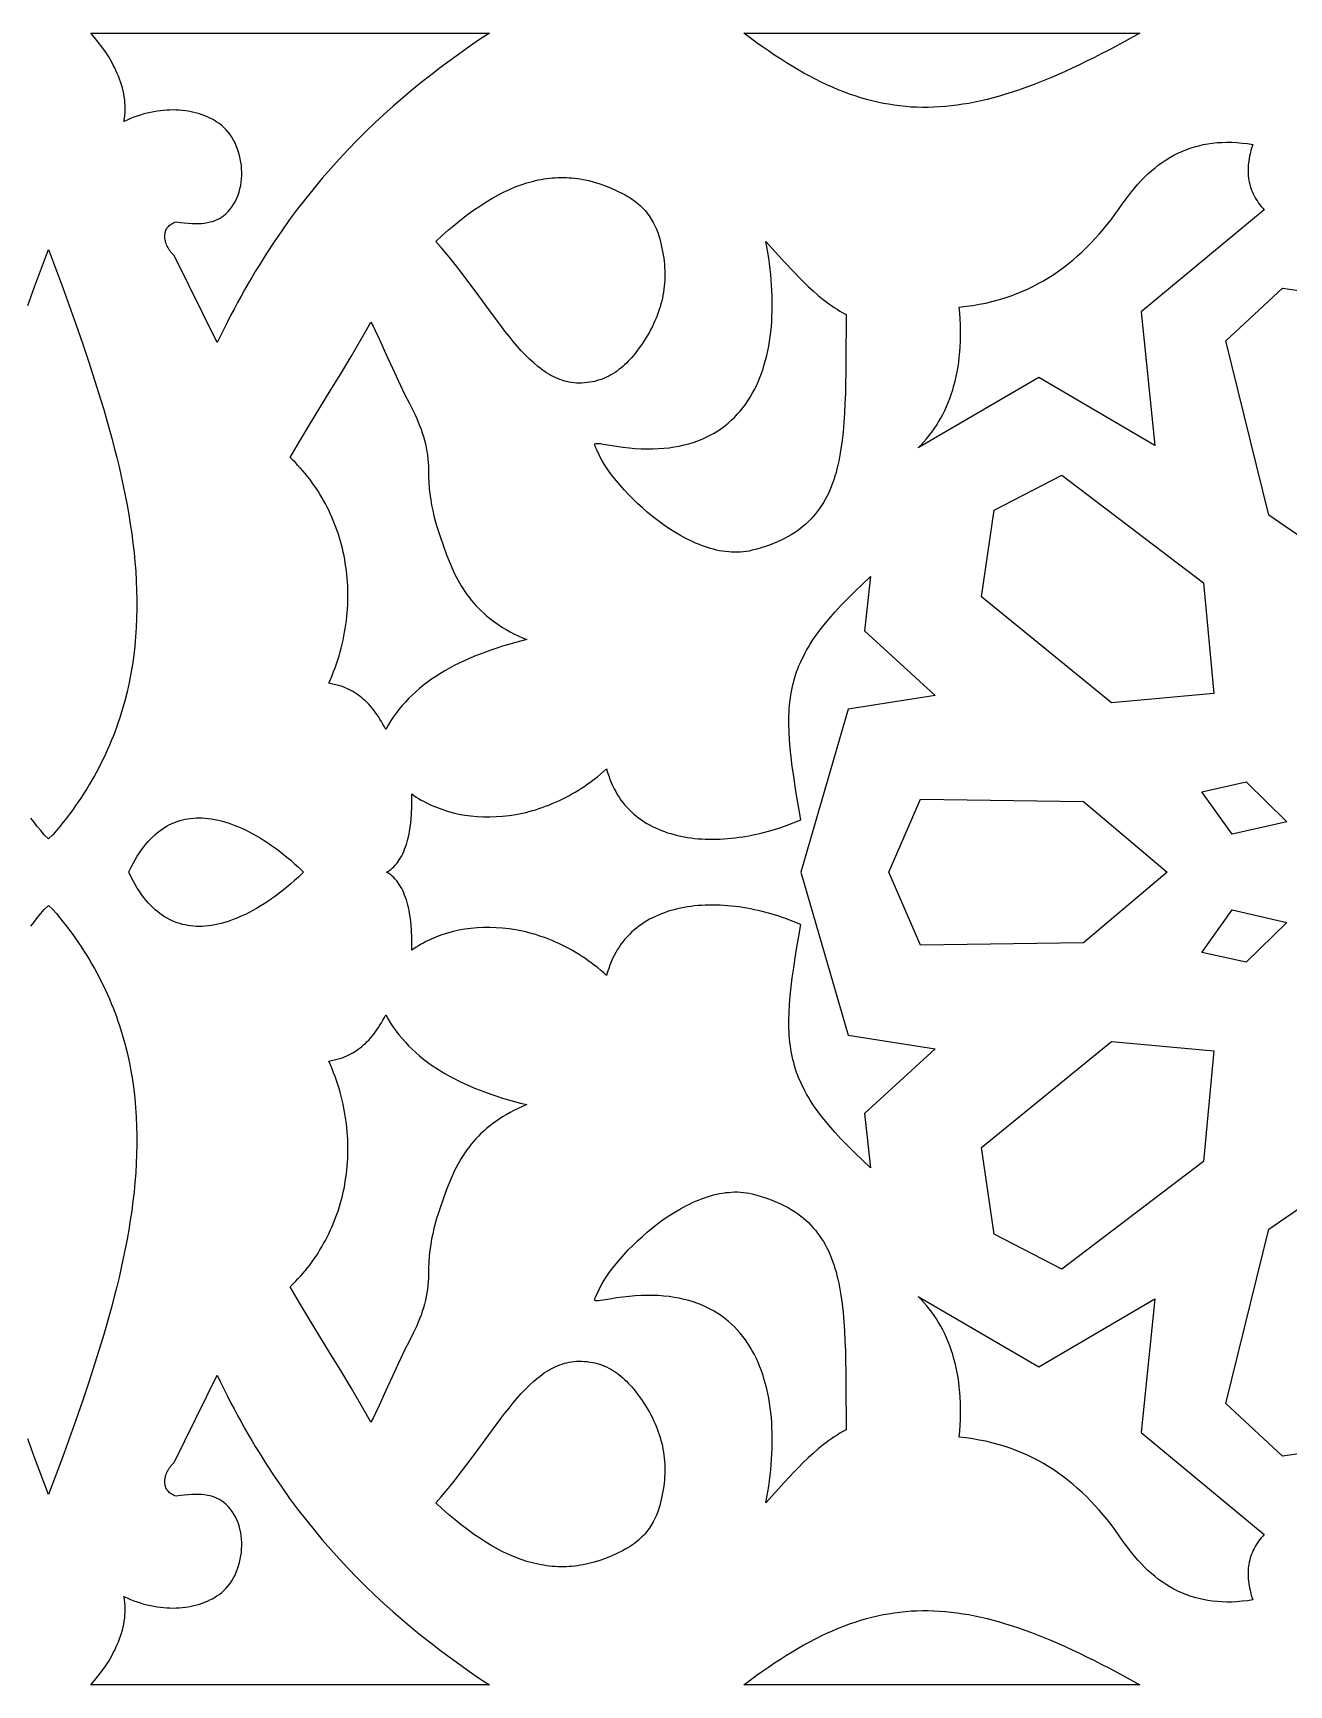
# Model space of a CAD drawing. Extents: x -575 to 575, y -425 to 425.
# Drawn here: x 116.9 to 223.4, y -70 to 70 of the extents above; entities that cross this region are included whole.
import ezdxf

# ---------------------------------------------------------------- set-up
doc = ezdxf.new("R2010")
doc.units = 0
doc.layers.add('LAYER_1', color=18, linetype='CONTINUOUS')

msp = doc.modelspace()

# ---------------------------------------------------------------- linework, layer by layer
at = {"layer": 'LAYER_1'}
for points in [[(154.8, 69.44), (153.96, 68.86), (153.13, 68.28), (152.3, 67.68), (151.48, 67.07), (150.66, 66.44), (149.85, 65.81), (149.05, 65.15), (148.26, 64.48), (147.47, 63.8), (146.69, 63.1), (145.92, 62.38), (145.16, 61.65), (144.4, 60.9), (143.66, 60.13), (142.92, 59.34), (142.19, 58.53), (141.47, 57.71), (140.77, 56.86), (140.07, 55.99), (139.38, 55.1), (138.7, 54.19), (138.04, 53.25), (137.38, 52.3), (136.74, 51.32), (136.42, 50.82), (136.11, 50.31), (135.79, 49.8), (135.49, 49.28), (135.18, 48.76), (134.88, 48.23), (134.58, 47.69), (134.28, 47.15), (133.99, 46.6), (133.7, 46.05), (133.41, 45.48), (133.13, 44.91), (132.85, 44.34), (132.57, 43.76), (128.9, 51.16), (128.81, 51.25), (128.72, 51.35), (128.64, 51.44), (128.56, 51.54), (128.49, 51.64), (128.43, 51.74), (128.37, 51.85), (128.32, 51.95), (128.27, 52.06), (128.23, 52.16), (128.19, 52.27), (128.17, 52.38), (128.14, 52.48), (128.13, 52.59), (128.12, 52.69), (128.12, 52.8), (128.12, 52.9), (128.14, 53), (128.15, 53.09), (128.18, 53.19), (128.21, 53.28), (128.26, 53.37), (128.3, 53.45), (128.36, 53.53), (128.42, 53.61), (128.5, 53.68), (128.57, 53.75), (128.66, 53.81), (128.76, 53.87), (128.86, 53.92), (128.97, 53.97), (129.09, 54.01), (129.44, 53.95), (129.77, 53.91), (130.09, 53.88), (130.4, 53.86), (130.69, 53.85), (130.97, 53.86), (131.23, 53.87), (131.49, 53.9), (131.73, 53.94), (131.95, 53.99), (132.17, 54.04), (132.38, 54.12), (132.57, 54.2), (132.75, 54.29), (132.92, 54.39), (133.09, 54.51), (133.3, 54.68), (133.49, 54.87), (133.67, 55.08), (133.83, 55.29), (133.98, 55.52), (134.11, 55.76), (134.23, 56.01), (134.33, 56.26), (134.42, 56.52), (134.49, 56.79), (134.55, 57.07), (134.59, 57.35), (134.62, 57.63), (134.64, 57.92), (134.64, 58.2), (134.63, 58.49), (134.61, 58.78), (134.57, 59.06), (134.52, 59.35), (134.45, 59.63), (134.37, 59.9), (134.28, 60.17), (134.18, 60.43), (134.07, 60.69), (133.94, 60.93), (133.8, 61.17), (133.65, 61.4), (133.49, 61.61), (133.31, 61.81), (133.13, 62), (132.93, 62.18), (132.72, 62.34), (132.54, 62.46), (132.34, 62.58), (132.15, 62.69), (131.94, 62.79), (131.73, 62.89), (131.51, 62.98), (131.29, 63.06), (131.06, 63.14), (130.83, 63.21), (130.59, 63.27), (130.35, 63.32), (130.11, 63.37), (129.86, 63.41), (129.6, 63.44), (129.34, 63.46), (129.08, 63.47), (128.82, 63.48), (128.55, 63.47), (128.28, 63.46), (128.01, 63.44), (127.74, 63.41), (127.46, 63.38), (127.18, 63.33), (126.9, 63.27), (126.62, 63.21), (126.34, 63.14), (126.06, 63.05), (125.78, 62.96), (125.5, 62.86), (125.21, 62.75), (124.93, 62.63), (124.65, 62.49), (124.7, 62.76), (124.73, 63.03), (124.75, 63.29), (124.76, 63.56), (124.75, 63.82), (124.74, 64.08), (124.72, 64.34), (124.68, 64.6), (124.64, 64.85), (124.58, 65.11), (124.52, 65.36), (124.45, 65.61), (124.37, 65.86), (124.29, 66.1), (124.19, 66.34), (124.09, 66.58), (123.98, 66.82), (123.87, 67.06), (123.75, 67.29), (123.62, 67.52), (123.36, 67.97), (123.08, 68.4), (122.78, 68.82), (122.47, 69.23), (122.16, 69.62), (121.84, 70), (155.65, 70)], [(209.45, 69.26), (208.15, 68.56), (207.51, 68.23), (206.88, 67.91), (206.26, 67.61), (205.65, 67.31), (205.05, 67.02), (204.45, 66.75), (203.87, 66.49), (203.29, 66.24), (202.71, 66), (202.15, 65.77), (201.59, 65.55), (201.03, 65.35), (200.48, 65.16), (199.94, 64.98), (199.4, 64.81), (198.87, 64.65), (198.35, 64.5), (197.83, 64.37), (197.31, 64.25), (196.8, 64.14), (196.29, 64.04), (195.78, 63.96), (195.28, 63.88), (194.79, 63.82), (194.29, 63.77), (193.8, 63.74), (193.31, 63.71), (192.83, 63.7), (192.35, 63.7), (191.86, 63.71), (191.38, 63.73), (190.91, 63.77), (190.43, 63.82), (189.95, 63.88), (189.48, 63.96), (189.01, 64.04), (188.53, 64.14), (188.06, 64.26), (187.59, 64.38), (187.11, 64.52), (186.64, 64.67), (186.16, 64.83), (185.69, 65.01), (185.21, 65.2), (184.73, 65.4), (184.25, 65.61), (183.77, 65.84), (183.28, 66.08), (182.79, 66.34), (182.3, 66.6), (181.81, 66.88), (181.31, 67.18), (180.82, 67.48), (180.31, 67.8), (179.81, 68.13), (179.29, 68.48), (178.78, 68.84), (178.26, 69.21), (177.73, 69.6), (177.2, 70), (210.78, 70)], [(218.57, 60.74), (219, 60.72), (219.44, 60.68), (219.89, 60.63), (220.35, 60.56), (220.22, 60.15), (220.12, 59.75), (220.07, 59.56), (220.04, 59.36), (220.01, 59.17), (219.98, 58.98), (219.97, 58.79), (219.95, 58.6), (219.95, 58.41), (219.95, 58.23), (219.96, 58.05), (219.97, 57.87), (219.99, 57.7), (220.02, 57.52), (220.05, 57.35), (220.09, 57.18), (220.14, 57.01), (220.19, 56.84), (220.25, 56.68), (220.32, 56.52), (220.39, 56.36), (220.47, 56.2), (220.55, 56.04), (220.64, 55.89), (220.74, 55.74), (220.84, 55.59), (220.95, 55.44), (221.06, 55.29), (221.19, 55.15), (221.31, 55.01), (210.9, 46.37), (212.05, 35.05), (202.21, 40.81), (191.99, 34.85), (192.23, 35.1), (192.47, 35.36), (192.7, 35.62), (192.92, 35.89), (193.13, 36.17), (193.33, 36.46), (193.53, 36.75), (193.72, 37.06), (193.9, 37.37), (194.07, 37.68), (194.23, 38.01), (194.39, 38.34), (194.53, 38.68), (194.67, 39.03), (194.79, 39.38), (194.91, 39.75), (195.02, 40.12), (195.12, 40.5), (195.21, 40.89), (195.29, 41.29), (195.36, 41.7), (195.42, 42.11), (195.47, 42.54), (195.51, 42.97), (195.54, 43.42), (195.56, 43.87), (195.57, 44.33), (195.57, 44.8), (195.56, 45.28), (195.54, 45.77), (195.51, 46.27), (195.46, 46.78), (196.04, 46.84), (196.61, 46.92), (197.16, 47.01), (197.71, 47.12), (198.24, 47.25), (198.77, 47.39), (199.28, 47.54), (199.79, 47.71), (200.28, 47.89), (200.76, 48.09), (201.24, 48.3), (201.7, 48.52), (202.16, 48.76), (202.61, 49.01), (203.05, 49.28), (203.47, 49.55), (203.9, 49.84), (204.31, 50.14), (204.71, 50.45), (205.11, 50.78), (205.5, 51.11), (205.88, 51.46), (206.25, 51.82), (206.61, 52.18), (206.97, 52.56), (207.32, 52.95), (207.67, 53.35), (208, 53.76), (208.33, 54.18), (208.66, 54.61), (208.97, 55.04), (209.28, 55.49), (209.54, 55.85), (209.8, 56.21), (210.07, 56.55), (210.34, 56.88), (210.61, 57.19), (210.89, 57.5), (211.17, 57.79), (211.46, 58.06), (211.76, 58.33), (212.06, 58.58), (212.36, 58.82), (212.68, 59.04), (213, 59.26), (213.32, 59.45), (213.65, 59.64), (213.99, 59.81), (214.33, 59.97), (214.68, 60.11), (215.04, 60.24), (215.4, 60.35), (215.77, 60.45), (216.15, 60.54), (216.53, 60.61), (216.92, 60.67), (217.32, 60.71), (217.73, 60.73), (218.15, 60.74)], [(161.92, 57.75), (162.16, 57.75), (162.4, 57.74), (162.63, 57.72), (162.87, 57.69), (163.11, 57.66), (163.34, 57.63), (163.58, 57.59), (164.06, 57.49), (164.53, 57.36), (165.01, 57.22), (165.49, 57.05), (165.96, 56.85), (166.44, 56.64), (166.93, 56.4), (167.15, 56.28), (167.36, 56.15), (167.56, 56.03), (167.76, 55.9), (167.94, 55.77), (168.11, 55.64), (168.27, 55.5), (168.42, 55.37), (168.57, 55.23), (168.7, 55.09), (168.83, 54.95), (168.95, 54.81), (169.06, 54.66), (169.17, 54.52), (169.36, 54.23), (169.52, 53.95), (169.67, 53.66), (169.79, 53.37), (169.9, 53.09), (169.99, 52.82), (170.07, 52.55), (170.2, 52.04), (170.26, 51.76), (170.32, 51.48), (170.37, 51.21), (170.41, 50.93), (170.45, 50.66), (170.47, 50.39), (170.49, 50.12), (170.51, 49.86), (170.51, 49.59), (170.51, 49.33), (170.5, 49.07), (170.49, 48.81), (170.46, 48.55), (170.43, 48.3), (170.4, 48.04), (170.35, 47.79), (170.3, 47.54), (170.25, 47.29), (170.18, 47.05), (170.11, 46.8), (170.04, 46.56), (169.95, 46.31), (169.86, 46.07), (169.77, 45.83), (169.67, 45.6), (169.56, 45.36), (169.45, 45.13), (169.33, 44.89), (169.2, 44.66), (169.07, 44.43), (168.79, 43.97), (168.53, 43.58), (168.26, 43.21), (167.98, 42.85), (167.7, 42.51), (167.41, 42.19), (167.26, 42.03), (167.1, 41.89), (166.95, 41.74), (166.79, 41.61), (166.62, 41.48), (166.46, 41.35), (166.29, 41.23), (166.11, 41.12), (165.94, 41.02), (165.75, 40.92), (165.57, 40.83), (165.38, 40.74), (165.19, 40.67), (164.99, 40.6), (164.78, 40.54), (164.58, 40.48), (164.37, 40.44), (164.15, 40.4), (163.93, 40.37), (163.7, 40.35), (163.47, 40.34), (163.23, 40.34), (163.02, 40.34), (162.81, 40.36), (162.6, 40.38), (162.4, 40.42), (162.2, 40.46), (162, 40.51), (161.8, 40.57), (161.61, 40.64), (161.41, 40.72), (161.22, 40.8), (161.03, 40.89), (160.84, 40.99), (160.66, 41.1), (160.47, 41.21), (160.29, 41.33), (160.11, 41.46), (159.93, 41.59), (159.75, 41.73), (159.39, 42.04), (159.04, 42.36), (158.69, 42.71), (158.34, 43.08), (157.99, 43.47), (157.65, 43.87), (157.3, 44.3), (156.95, 44.74), (156.6, 45.2), (155.89, 46.14), (154.42, 48.16), (153.65, 49.2), (153.25, 49.72), (152.84, 50.25), (152.42, 50.77), (151.99, 51.3), (151.54, 51.82), (151.09, 52.33), (151.64, 52.84), (152.18, 53.32), (152.72, 53.77), (153.25, 54.2), (153.78, 54.61), (154.3, 54.99), (154.82, 55.34), (155.33, 55.67), (155.84, 55.98), (156.34, 56.26), (156.84, 56.51), (157.34, 56.75), (157.83, 56.96), (158.32, 57.14), (158.8, 57.3), (159.29, 57.43), (159.77, 57.55), (160.01, 57.59), (160.25, 57.63), (160.49, 57.67), (160.73, 57.7), (160.97, 57.72), (161.21, 57.74), (161.45, 57.75), (161.68, 57.76)], [(179.87, 51.46), (180.66, 50.59), (181.44, 49.75), (181.84, 49.33), (182.24, 48.93), (182.65, 48.53), (183.07, 48.15), (183.5, 47.77), (183.94, 47.42), (184.39, 47.08), (184.63, 46.91), (184.86, 46.75), (185.11, 46.59), (185.35, 46.44), (185.61, 46.3), (185.87, 46.15), (185.86, 42.17), (185.85, 41.24), (185.83, 40.34), (185.81, 39.46), (185.78, 38.61), (185.74, 37.78), (185.69, 36.98), (185.62, 36.21), (185.54, 35.47), (185.44, 34.75), (185.38, 34.4), (185.32, 34.05), (185.25, 33.72), (185.18, 33.39), (185.1, 33.07), (185.02, 32.75), (184.93, 32.44), (184.83, 32.14), (184.72, 31.84), (184.61, 31.55), (184.5, 31.27), (184.37, 30.99), (184.24, 30.72), (184.1, 30.46), (183.95, 30.2), (183.8, 29.95), (183.63, 29.71), (183.46, 29.47), (183.28, 29.24), (183.09, 29.02), (182.89, 28.8), (182.69, 28.59), (182.47, 28.39), (182.24, 28.2), (182, 28.01), (181.76, 27.82), (181.5, 27.65), (181.23, 27.48), (180.95, 27.32), (180.66, 27.16), (180.36, 27.01), (180.05, 26.87), (179.72, 26.73), (179.38, 26.61), (179.04, 26.48), (178.67, 26.37), (178.3, 26.26), (177.91, 26.16), (177.67, 26.1), (177.42, 26.06), (177.18, 26.03), (176.93, 26.01), (176.68, 25.99), (176.42, 25.99), (176.17, 26), (175.92, 26.02), (175.66, 26.05), (175.4, 26.08), (175.15, 26.13), (174.89, 26.18), (174.63, 26.25), (174.38, 26.32), (174.12, 26.39), (173.86, 26.48), (173.61, 26.57), (173.35, 26.67), (173.1, 26.78), (172.84, 26.9), (172.59, 27.02), (172.34, 27.14), (171.84, 27.41), (171.35, 27.7), (170.86, 28.01), (170.38, 28.34), (169.92, 28.68), (169.46, 29.03), (169.02, 29.39), (168.6, 29.76), (168.18, 30.14), (167.79, 30.52), (167.41, 30.91), (167.05, 31.29), (166.71, 31.67), (166.4, 32.05), (166.1, 32.42), (165.83, 32.78), (165.59, 33.13), (165.37, 33.47), (165.18, 33.79), (165.01, 34.1), (164.88, 34.39), (164.81, 34.54), (164.75, 34.67), (164.63, 34.89), (164.59, 34.98), (164.56, 35.05), (164.55, 35.11), (164.55, 35.14), (164.56, 35.16), (164.57, 35.18), (164.59, 35.19), (164.66, 35.21), (164.75, 35.22), (164.88, 35.22), (165.05, 35.2), (165.27, 35.17), (165.84, 35.07), (166.4, 34.98), (166.95, 34.9), (167.48, 34.84), (168, 34.8), (168.51, 34.77), (169.01, 34.75), (169.5, 34.76), (169.97, 34.78), (170.43, 34.81), (170.87, 34.86), (171.31, 34.92), (171.73, 35), (172.14, 35.09), (172.54, 35.19), (172.92, 35.31), (173.3, 35.44), (173.66, 35.59), (174.01, 35.74), (174.35, 35.91), (174.68, 36.09), (174.99, 36.29), (175.3, 36.49), (175.59, 36.71), (175.87, 36.94), (176.14, 37.18), (176.4, 37.43), (176.65, 37.69), (176.89, 37.96), (177.12, 38.24), (177.34, 38.53), (177.54, 38.83), (177.74, 39.13), (177.92, 39.45), (178.1, 39.78), (178.27, 40.11), (178.42, 40.45), (178.57, 40.8), (178.7, 41.16), (178.83, 41.53), (178.94, 41.9), (179.05, 42.28), (179.15, 42.67), (179.24, 43.06), (179.31, 43.46), (179.38, 43.86), (179.44, 44.27), (179.49, 44.69), (179.54, 45.11), (179.57, 45.54), (179.59, 45.97), (179.61, 46.4), (179.62, 46.84), (179.61, 47.28), (179.6, 47.73), (179.59, 48.18), (179.56, 48.63), (179.53, 49.09), (179.48, 49.54), (179.43, 50), (179.37, 50.47), (179.31, 50.93), (179.23, 51.4), (179.15, 51.87), (179.06, 52.33)], [(229.33, 47.45), (232.92, 32.74), (228.74, 24.3), (221.71, 29.14), (218.07, 43.92), (222.86, 48.39)], [(145.77, 45.15), (145.95, 44.79), (146.3, 44.08), (146.64, 43.33), (147, 42.51), (147.42, 41.6), (147.9, 40.55), (148.48, 39.33), (148.82, 38.65), (149.19, 37.92), (149.34, 37.63), (149.47, 37.33), (149.6, 37.03), (149.72, 36.73), (149.84, 36.42), (149.94, 36.11), (150.04, 35.8), (150.13, 35.49), (150.21, 35.18), (150.28, 34.86), (150.34, 34.55), (150.39, 34.23), (150.42, 33.92), (150.45, 33.61), (150.47, 33.3), (150.47, 33), (150.48, 32.44), (150.5, 31.91), (150.54, 31.4), (150.59, 30.91), (150.66, 30.44), (150.74, 29.98), (150.83, 29.53), (150.93, 29.09), (151.04, 28.67), (151.16, 28.25), (151.29, 27.83), (151.42, 27.42), (151.71, 26.61), (152.01, 25.79), (152.22, 25.24), (152.45, 24.7), (152.69, 24.17), (152.82, 23.91), (152.96, 23.66), (153.1, 23.4), (153.25, 23.15), (153.4, 22.9), (153.56, 22.66), (153.73, 22.42), (153.91, 22.18), (154.09, 21.95), (154.28, 21.72), (154.49, 21.49), (154.7, 21.27), (154.92, 21.05), (155.15, 20.83), (155.39, 20.62), (155.64, 20.41), (155.9, 20.21), (156.17, 20.01), (156.46, 19.82), (156.76, 19.63), (157.06, 19.44), (157.39, 19.26), (157.72, 19.09), (158.07, 18.92), (158.43, 18.75), (158.81, 18.59), (158.28, 18.46), (157.76, 18.32), (157.25, 18.18), (156.75, 18.03), (156.26, 17.87), (155.77, 17.71), (155.3, 17.54), (154.84, 17.37), (154.38, 17.18), (153.94, 16.99), (153.5, 16.8), (153.08, 16.6), (152.66, 16.39), (152.26, 16.17), (151.86, 15.95), (151.48, 15.72), (151.1, 15.48), (150.74, 15.23), (150.39, 14.98), (150.05, 14.72), (149.72, 14.45), (149.4, 14.18), (149.09, 13.89), (148.79, 13.6), (148.51, 13.3), (148.23, 13), (147.97, 12.68), (147.72, 12.36), (147.48, 12.03), (147.26, 11.69), (147.05, 11.34), (146.85, 10.98), (146.73, 11.21), (146.6, 11.44), (146.48, 11.66), (146.35, 11.86), (146.23, 12.07), (146.09, 12.26), (145.96, 12.44), (145.83, 12.62), (145.69, 12.79), (145.55, 12.95), (145.41, 13.11), (145.27, 13.26), (145.12, 13.4), (144.97, 13.53), (144.82, 13.66), (144.67, 13.78), (144.52, 13.89), (144.36, 14), (144.21, 14.1), (144.05, 14.2), (143.89, 14.29), (143.73, 14.37), (143.56, 14.45), (143.4, 14.52), (143.23, 14.58), (143.06, 14.64), (142.72, 14.74), (142.37, 14.83), (142.02, 14.89), (142.17, 15.22), (142.3, 15.55), (142.43, 15.88), (142.56, 16.21), (142.67, 16.55), (142.78, 16.88), (142.89, 17.21), (142.98, 17.55), (143.07, 17.88), (143.15, 18.21), (143.23, 18.55), (143.3, 18.88), (143.36, 19.21), (143.42, 19.54), (143.47, 19.88), (143.51, 20.21), (143.55, 20.54), (143.58, 20.87), (143.61, 21.2), (143.63, 21.53), (143.64, 21.86), (143.64, 22.18), (143.64, 22.51), (143.64, 22.84), (143.63, 23.16), (143.61, 23.48), (143.58, 23.8), (143.55, 24.12), (143.52, 24.44), (143.47, 24.76), (143.42, 25.07), (143.37, 25.39), (143.31, 25.7), (143.24, 26.01), (143.17, 26.32), (143.1, 26.62), (143.01, 26.93), (142.92, 27.23), (142.83, 27.53), (142.73, 27.82), (142.62, 28.12), (142.51, 28.41), (142.4, 28.7), (142.27, 28.98), (142.15, 29.27), (142.01, 29.55), (141.88, 29.83), (141.73, 30.1), (141.58, 30.37), (141.43, 30.64), (141.27, 30.91), (141.11, 31.17), (140.94, 31.43), (140.76, 31.68), (140.58, 31.93), (140.4, 32.18), (140.21, 32.42), (140.01, 32.67), (139.81, 32.9), (139.61, 33.13), (139.4, 33.36), (139.19, 33.59), (138.97, 33.81), (138.74, 34.02), (139.13, 34.7), (139.54, 35.39), (140.38, 36.8), (142.14, 39.67), (143.04, 41.13), (143.92, 42.59), (144.35, 43.32), (144.77, 44.05), (145.18, 44.78), (145.58, 45.51)], [(216.16, 23.4), (217.06, 14.03), (208.36, 13.23), (197.36, 22.22), (198.43, 29.57), (204.16, 32.54)], [(187.44, 19.35), (193.42, 13.86), (186.04, 12.7), (182.03, -1.11), (186.04, -14.93), (193.42, -16.09), (187.44, -21.58), (187.94, -26.17), (187.25, -25.52), (186.61, -24.9), (186.01, -24.3), (185.44, -23.71), (184.92, -23.14), (184.43, -22.59), (183.98, -22.04), (183.77, -21.77), (183.56, -21.5), (183.37, -21.24), (183.18, -20.97), (183.01, -20.71), (182.84, -20.45), (182.68, -20.19), (182.53, -19.92), (182.38, -19.66), (182.25, -19.4), (182.12, -19.14), (182, -18.87), (181.88, -18.61), (181.78, -18.34), (181.68, -18.08), (181.59, -17.81), (181.51, -17.54), (181.43, -17.26), (181.36, -16.98), (181.3, -16.71), (181.24, -16.42), (181.19, -16.14), (181.15, -15.84), (181.11, -15.55), (181.08, -15.25), (181.06, -14.95), (181.04, -14.64), (181.03, -14.33), (181.02, -14.01), (181.02, -13.68), (181.04, -13.01), (181.08, -12.32), (181.14, -11.6), (181.21, -10.84), (181.31, -10.06), (181.43, -9.23), (181.56, -8.38), (181.71, -7.48), (181.87, -6.54), (182.05, -5.55), (181.4, -5.29), (180.74, -5.04), (180.08, -4.82), (179.42, -4.62), (178.76, -4.45), (178.43, -4.37), (178.11, -4.3), (177.78, -4.23), (177.45, -4.17), (177.12, -4.11), (176.8, -4.06), (176.47, -4.02), (176.15, -3.99), (175.83, -3.96), (175.51, -3.93), (175.19, -3.92), (174.87, -3.91), (174.56, -3.9), (174.24, -3.9), (173.94, -3.91), (173.63, -3.93), (173.32, -3.95), (173.02, -3.98), (172.73, -4.02), (172.43, -4.06), (172.14, -4.11), (171.85, -4.16), (171.57, -4.23), (171.29, -4.3), (171.02, -4.37), (170.74, -4.46), (170.48, -4.55), (170.22, -4.65), (169.96, -4.75), (169.71, -4.87), (169.46, -4.99), (169.22, -5.11), (168.98, -5.25), (168.75, -5.39), (168.53, -5.54), (168.31, -5.7), (168.1, -5.86), (167.89, -6.03), (167.69, -6.21), (167.5, -6.4), (167.31, -6.6), (167.13, -6.8), (166.96, -7.01), (166.79, -7.23), (166.63, -7.46), (166.48, -7.69), (166.34, -7.93), (166.21, -8.19), (166.08, -8.44), (165.96, -8.71), (165.85, -8.99), (165.75, -9.27), (165.66, -9.56), (165.57, -9.86), (165.31, -9.63), (165.05, -9.41), (164.79, -9.2), (164.53, -8.99), (164.26, -8.79), (163.99, -8.6), (163.72, -8.41), (163.45, -8.23), (163.18, -8.06), (162.91, -7.89), (162.63, -7.73), (162.36, -7.58), (162.08, -7.43), (161.8, -7.29), (161.52, -7.16), (161.24, -7.04), (160.96, -6.91), (160.68, -6.8), (160.4, -6.69), (160.12, -6.59), (159.84, -6.5), (159.56, -6.41), (159.28, -6.33), (158.99, -6.25), (158.71, -6.18), (158.43, -6.12), (158.15, -6.06), (157.87, -6.01), (157.32, -5.92), (156.76, -5.86), (156.21, -5.82), (155.67, -5.8), (155.13, -5.8), (154.6, -5.83), (154.07, -5.88), (153.56, -5.95), (153.05, -6.04), (152.56, -6.15), (152.07, -6.28), (151.6, -6.43), (151.14, -6.6), (150.91, -6.7), (150.69, -6.79), (150.47, -6.9), (150.26, -7), (150.04, -7.12), (149.84, -7.23), (149.63, -7.35), (149.44, -7.48), (149.24, -7.61), (149.05, -7.74), (149.06, -7.18), (149.06, -6.63), (149.04, -6.09), (149, -5.57), (148.94, -5.07), (148.87, -4.58), (148.82, -4.35), (148.77, -4.12), (148.72, -3.9), (148.66, -3.68), (148.6, -3.47), (148.53, -3.26), (148.45, -3.06), (148.37, -2.87), (148.29, -2.68), (148.2, -2.5), (148.1, -2.33), (148, -2.16), (147.89, -2.01), (147.78, -1.86), (147.66, -1.71), (147.53, -1.58), (147.4, -1.45), (147.27, -1.34), (147.12, -1.23), (146.97, -1.13), (146.93, -1.13), (146.95, -1.11), (146.93, -1.1), (146.97, -1.1), (147.12, -1), (147.27, -0.89), (147.4, -0.77), (147.53, -0.65), (147.66, -0.51), (147.78, -0.37), (147.89, -0.22), (148, -0.06), (148.1, 0.1), (148.2, 0.27), (148.29, 0.45), (148.37, 0.64), (148.45, 0.83), (148.53, 1.03), (148.6, 1.24), (148.66, 1.45), (148.72, 1.67), (148.77, 1.89), (148.82, 2.12), (148.87, 2.36), (148.94, 2.84), (149, 3.34), (149.04, 3.86), (149.06, 4.4), (149.06, 4.95), (149.05, 5.51), (149.24, 5.38), (149.44, 5.25), (149.63, 5.12), (149.84, 5), (150.04, 4.89), (150.26, 4.78), (150.47, 4.67), (150.69, 4.57), (150.91, 4.47), (151.14, 4.38), (151.6, 4.21), (152.07, 4.06), (152.56, 3.92), (153.05, 3.81), (153.56, 3.72), (154.07, 3.65), (154.6, 3.6), (155.13, 3.58), (155.67, 3.57), (156.21, 3.59), (156.76, 3.63), (157.32, 3.69), (157.87, 3.78), (158.15, 3.83), (158.43, 3.89), (158.71, 3.95), (158.99, 4.02), (159.28, 4.1), (159.56, 4.18), (159.84, 4.27), (160.12, 4.37), (160.4, 4.47), (160.68, 4.57), (160.96, 4.69), (161.24, 4.81), (161.52, 4.93), (161.8, 5.07), (162.08, 5.21), (162.36, 5.35), (162.63, 5.51), (162.91, 5.66), (163.18, 5.83), (163.45, 6), (163.72, 6.18), (163.99, 6.37), (164.26, 6.56), (164.53, 6.76), (164.79, 6.97), (165.05, 7.18), (165.31, 7.41), (165.57, 7.63), (165.66, 7.33), (165.75, 7.04), (165.85, 6.76), (165.96, 6.48), (166.08, 6.22), (166.21, 5.96), (166.34, 5.71), (166.48, 5.46), (166.63, 5.23), (166.79, 5), (166.96, 4.78), (167.13, 4.57), (167.31, 4.37), (167.5, 4.17), (167.69, 3.99), (167.89, 3.81), (168.1, 3.64), (168.31, 3.47), (168.53, 3.31), (168.75, 3.16), (168.98, 3.02), (169.22, 2.89), (169.46, 2.76), (169.71, 2.64), (169.96, 2.53), (170.22, 2.42), (170.48, 2.32), (170.74, 2.23), (171.02, 2.15), (171.29, 2.07), (171.57, 2), (171.85, 1.94), (172.14, 1.88), (172.43, 1.83), (172.73, 1.79), (173.02, 1.75), (173.32, 1.72), (173.63, 1.7), (173.94, 1.69), (174.24, 1.68), (174.56, 1.67), (174.87, 1.68), (175.19, 1.69), (175.51, 1.71), (175.83, 1.73), (176.15, 1.76), (176.47, 1.79), (176.8, 1.84), (177.12, 1.89), (177.45, 1.94), (177.78, 2), (178.11, 2.07), (178.43, 2.14), (178.76, 2.22), (179.42, 2.39), (180.08, 2.59), (180.74, 2.82), (181.4, 3.06), (182.05, 3.33), (181.87, 4.31), (181.71, 5.25), (181.56, 6.15), (181.43, 7.01), (181.31, 7.83), (181.21, 8.62), (181.14, 9.37), (181.08, 10.09), (181.04, 10.79), (181.02, 11.45), (181.02, 11.78), (181.03, 12.1), (181.04, 12.41), (181.06, 12.72), (181.08, 13.02), (181.11, 13.32), (181.15, 13.62), (181.19, 13.91), (181.24, 14.19), (181.3, 14.48), (181.36, 14.76), (181.43, 15.03), (181.51, 15.31), (181.59, 15.58), (181.68, 15.85), (181.78, 16.12), (181.88, 16.38), (182, 16.65), (182.12, 16.91), (182.25, 17.17), (182.38, 17.43), (182.53, 17.7), (182.68, 17.96), (182.84, 18.22), (183.01, 18.48), (183.18, 18.75), (183.37, 19.01), (183.56, 19.28), (183.77, 19.54), (183.98, 19.81), (184.43, 20.36), (184.92, 20.92), (185.44, 21.49), (186.01, 22.07), (186.61, 22.67), (187.25, 23.3), (187.94, 23.94)], [(223.24, 3.16), (218.59, 2.1), (216.04, 5.69), (219.8, 6.53)], [(206, 4.88), (213.1, -1.11), (206, -7.11), (192.18, -7.29), (189.5, -1.11), (192.18, 5.07)], [(131.29, 3.48), (131.55, 3.46), (131.81, 3.44), (132.08, 3.4), (132.35, 3.35), (132.63, 3.3), (132.91, 3.23), (133.19, 3.15), (133.48, 3.06), (133.77, 2.96), (134.06, 2.85), (134.36, 2.73), (134.66, 2.6), (134.97, 2.46), (135.28, 2.3), (135.59, 2.14), (135.9, 1.96), (136.21, 1.78), (136.53, 1.58), (136.85, 1.37), (137.17, 1.15), (137.49, 0.92), (137.81, 0.68), (138.14, 0.42), (138.46, 0.16), (138.79, -0.11), (139.11, -0.4), (139.44, -0.69), (139.76, -1), (139.89, -1.11), (139.76, -1.23), (139.44, -1.53), (139.11, -1.83), (138.79, -2.11), (138.46, -2.39), (138.14, -2.65), (137.81, -2.9), (137.49, -3.14), (137.17, -3.38), (136.85, -3.6), (136.53, -3.8), (136.21, -4), (135.9, -4.19), (135.59, -4.37), (135.28, -4.53), (134.97, -4.69), (134.66, -4.83), (134.36, -4.96), (134.06, -5.08), (133.77, -5.19), (133.48, -5.29), (133.19, -5.38), (132.91, -5.46), (132.63, -5.53), (132.35, -5.58), (132.08, -5.63), (131.81, -5.66), (131.55, -5.69), (131.29, -5.71), (131.04, -5.71), (130.79, -5.71), (130.55, -5.69), (130.31, -5.67), (130.07, -5.64), (129.84, -5.59), (129.61, -5.54), (129.39, -5.48), (129.17, -5.41), (128.95, -5.33), (128.73, -5.24), (128.52, -5.13), (128.31, -5.02), (128.1, -4.9), (127.9, -4.77), (127.69, -4.62), (127.49, -4.46), (127.29, -4.3), (127.1, -4.11), (126.9, -3.92), (126.71, -3.71), (126.51, -3.49), (126.33, -3.25), (126.14, -3), (125.96, -2.74), (125.78, -2.46), (125.6, -2.16), (125.43, -1.85), (125.26, -1.53), (125.09, -1.18), (125.06, -1.11), (125.09, -1.04), (125.26, -0.7), (125.43, -0.38), (125.6, -0.06), (125.78, 0.23), (125.96, 0.51), (126.14, 0.77), (126.33, 1.03), (126.51, 1.26), (126.71, 1.48), (126.9, 1.69), (127.1, 1.89), (127.29, 2.07), (127.49, 2.24), (127.69, 2.39), (127.9, 2.54), (128.1, 2.67), (128.31, 2.8), (128.52, 2.91), (128.73, 3.01), (128.95, 3.1), (129.17, 3.18), (129.39, 3.25), (129.61, 3.31), (129.84, 3.37), (130.07, 3.41), (130.31, 3.44), (130.55, 3.47), (130.79, 3.48), (131.04, 3.48)], [(223.24, -5.39), (219.8, -8.75), (216.04, -7.92), (218.59, -4.32)], [(147.05, -13.56), (147.26, -13.91), (147.48, -14.25), (147.72, -14.58), (147.97, -14.91), (148.23, -15.22), (148.51, -15.53), (148.79, -15.83), (149.09, -16.12), (149.4, -16.4), (149.72, -16.68), (150.05, -16.95), (150.39, -17.21), (150.74, -17.46), (151.1, -17.71), (151.48, -17.94), (151.86, -18.17), (152.26, -18.4), (152.66, -18.61), (153.08, -18.82), (153.5, -19.03), (153.94, -19.22), (154.38, -19.41), (154.84, -19.59), (155.3, -19.77), (155.77, -19.94), (156.26, -20.1), (156.75, -20.26), (157.25, -20.41), (157.76, -20.55), (158.28, -20.69), (158.81, -20.82), (158.43, -20.98), (158.07, -21.14), (157.72, -21.32), (157.39, -21.49), (157.06, -21.67), (156.76, -21.86), (156.46, -22.05), (156.17, -22.24), (155.9, -22.44), (155.64, -22.64), (155.39, -22.85), (155.15, -23.06), (154.92, -23.27), (154.7, -23.49), (154.49, -23.72), (154.28, -23.94), (154.09, -24.17), (153.91, -24.41), (153.73, -24.65), (153.56, -24.89), (153.4, -25.13), (153.25, -25.38), (153.1, -25.63), (152.96, -25.88), (152.82, -26.14), (152.69, -26.4), (152.45, -26.93), (152.22, -27.47), (152.01, -28.02), (151.71, -28.84), (151.42, -29.65), (151.29, -30.06), (151.16, -30.48), (151.04, -30.89), (150.93, -31.32), (150.83, -31.76), (150.74, -32.2), (150.66, -32.66), (150.59, -33.14), (150.54, -33.63), (150.5, -34.14), (150.48, -34.67), (150.47, -35.22), (150.47, -35.53), (150.45, -35.84), (150.42, -36.15), (150.39, -36.46), (150.34, -36.77), (150.28, -37.09), (150.21, -37.4), (150.13, -37.72), (150.04, -38.03), (149.94, -38.34), (149.84, -38.65), (149.72, -38.96), (149.6, -39.26), (149.47, -39.56), (149.34, -39.85), (149.19, -40.14), (148.82, -40.88), (148.48, -41.56), (147.9, -42.78), (147.42, -43.82), (147, -44.74), (146.64, -45.56), (146.3, -46.31), (145.95, -47.02), (145.77, -47.38), (145.58, -47.74), (145.18, -47.01), (144.77, -46.28), (144.35, -45.55), (143.92, -44.82), (143.04, -43.36), (142.14, -41.9), (140.38, -39.02), (139.54, -37.62), (139.13, -36.93), (138.74, -36.25), (138.97, -36.03), (139.19, -35.81), (139.4, -35.59), (139.61, -35.36), (139.81, -35.13), (140.01, -34.89), (140.21, -34.65), (140.4, -34.41), (140.58, -34.16), (140.76, -33.91), (140.94, -33.65), (141.11, -33.4), (141.27, -33.13), (141.43, -32.87), (141.58, -32.6), (141.73, -32.33), (141.88, -32.05), (142.01, -31.78), (142.15, -31.49), (142.27, -31.21), (142.4, -30.92), (142.51, -30.64), (142.62, -30.34), (142.73, -30.05), (142.83, -29.75), (142.92, -29.45), (143.01, -29.15), (143.1, -28.85), (143.17, -28.54), (143.24, -28.24), (143.31, -27.93), (143.37, -27.61), (143.42, -27.3), (143.47, -26.99), (143.52, -26.67), (143.55, -26.35), (143.58, -26.03), (143.61, -25.71), (143.63, -25.39), (143.64, -25.06), (143.64, -24.74), (143.64, -24.41), (143.64, -24.08), (143.63, -23.76), (143.61, -23.43), (143.58, -23.1), (143.55, -22.77), (143.51, -22.44), (143.47, -22.1), (143.42, -21.77), (143.36, -21.44), (143.3, -21.11), (143.23, -20.77), (143.15, -20.44), (143.07, -20.11), (142.98, -19.77), (142.89, -19.44), (142.78, -19.11), (142.67, -18.77), (142.56, -18.44), (142.43, -18.11), (142.3, -17.78), (142.17, -17.45), (142.02, -17.12), (142.37, -17.05), (142.72, -16.97), (143.06, -16.87), (143.23, -16.81), (143.4, -16.74), (143.56, -16.67), (143.73, -16.6), (143.89, -16.51), (144.05, -16.42), (144.21, -16.33), (144.36, -16.23), (144.52, -16.12), (144.67, -16.01), (144.82, -15.89), (144.97, -15.76), (145.12, -15.63), (145.27, -15.48), (145.41, -15.34), (145.55, -15.18), (145.69, -15.02), (145.83, -14.85), (145.96, -14.67), (146.09, -14.49), (146.23, -14.29), (146.35, -14.09), (146.48, -13.88), (146.6, -13.67), (146.73, -13.44), (146.85, -13.21)], [(217.06, -16.26), (216.16, -25.63), (204.16, -34.77), (198.43, -31.79), (197.36, -24.45), (208.36, -15.46)], [(232.92, -34.97), (229.33, -49.68), (222.86, -50.62), (218.07, -46.15), (221.71, -31.37), (228.74, -26.53)], [(176.68, -28.22), (176.93, -28.23), (177.18, -28.25), (177.42, -28.29), (177.67, -28.33), (177.91, -28.39), (178.3, -28.49), (178.67, -28.6), (179.04, -28.71), (179.38, -28.83), (179.72, -28.96), (180.05, -29.1), (180.36, -29.24), (180.66, -29.39), (180.95, -29.54), (181.23, -29.71), (181.5, -29.87), (181.76, -30.05), (182, -30.23), (182.24, -30.42), (182.47, -30.62), (182.69, -30.82), (182.89, -31.03), (183.09, -31.25), (183.28, -31.47), (183.46, -31.7), (183.63, -31.94), (183.8, -32.18), (183.95, -32.43), (184.1, -32.68), (184.24, -32.95), (184.37, -33.22), (184.5, -33.49), (184.61, -33.78), (184.72, -34.07), (184.83, -34.36), (184.93, -34.67), (185.02, -34.98), (185.1, -35.29), (185.18, -35.62), (185.25, -35.95), (185.32, -36.28), (185.38, -36.62), (185.44, -36.97), (185.54, -37.69), (185.62, -38.44), (185.69, -39.21), (185.74, -40.01), (185.78, -40.83), (185.81, -41.69), (185.83, -42.56), (185.85, -43.47), (185.86, -44.4), (185.87, -48.38), (185.61, -48.52), (185.35, -48.67), (185.11, -48.82), (184.86, -48.98), (184.63, -49.14), (184.39, -49.3), (183.94, -49.64), (183.5, -50), (183.07, -50.37), (182.65, -50.76), (182.24, -51.15), (181.84, -51.56), (181.44, -51.97), (180.66, -52.82), (179.87, -53.69), (179.06, -54.56), (179.15, -54.09), (179.23, -53.63), (179.31, -53.16), (179.37, -52.7), (179.43, -52.23), (179.48, -51.77), (179.53, -51.31), (179.56, -50.86), (179.59, -50.41), (179.6, -49.96), (179.61, -49.51), (179.62, -49.07), (179.61, -48.63), (179.59, -48.19), (179.57, -47.76), (179.54, -47.34), (179.49, -46.92), (179.44, -46.5), (179.38, -46.09), (179.31, -45.69), (179.24, -45.29), (179.15, -44.89), (179.05, -44.51), (178.94, -44.13), (178.83, -43.76), (178.7, -43.39), (178.57, -43.03), (178.42, -42.68), (178.27, -42.34), (178.1, -42), (177.92, -41.68), (177.74, -41.36), (177.54, -41.05), (177.34, -40.75), (177.12, -40.46), (176.89, -40.18), (176.65, -39.91), (176.4, -39.65), (176.14, -39.4), (175.87, -39.17), (175.59, -38.94), (175.3, -38.72), (174.99, -38.52), (174.68, -38.32), (174.35, -38.14), (174.01, -37.97), (173.66, -37.81), (173.3, -37.67), (172.92, -37.54), (172.54, -37.42), (172.14, -37.32), (171.73, -37.22), (171.31, -37.15), (170.87, -37.09), (170.43, -37.04), (169.97, -37), (169.5, -36.99), (169.01, -36.98), (168.51, -36.99), (168, -37.02), (167.48, -37.07), (166.95, -37.13), (166.4, -37.2), (165.84, -37.3), (165.27, -37.39), (165.05, -37.42), (164.88, -37.44), (164.75, -37.45), (164.66, -37.44), (164.59, -37.42), (164.57, -37.41), (164.56, -37.39), (164.55, -37.37), (164.55, -37.34), (164.56, -37.28), (164.59, -37.21), (164.63, -37.12), (164.75, -36.9), (164.81, -36.76), (164.88, -36.62), (165.01, -36.33), (165.18, -36.02), (165.37, -35.7), (165.59, -35.36), (165.83, -35.01), (166.1, -34.64), (166.4, -34.27), (166.71, -33.9), (167.05, -33.52), (167.41, -33.13), (167.79, -32.75), (168.18, -32.37), (168.6, -31.99), (169.02, -31.62), (169.46, -31.26), (169.92, -30.9), (170.38, -30.56), (170.86, -30.24), (171.35, -29.93), (171.84, -29.64), (172.34, -29.37), (172.59, -29.24), (172.84, -29.12), (173.1, -29.01), (173.35, -28.9), (173.61, -28.8), (173.86, -28.71), (174.12, -28.62), (174.38, -28.54), (174.63, -28.47), (174.89, -28.41), (175.15, -28.36), (175.4, -28.31), (175.66, -28.27), (175.92, -28.25), (176.17, -28.23), (176.42, -28.22)], [(202.21, -43.04), (212.05, -37.28), (210.9, -48.59), (221.31, -57.24), (221.19, -57.38), (221.06, -57.52), (220.95, -57.67), (220.84, -57.81), (220.74, -57.96), (220.64, -58.12), (220.55, -58.27), (220.47, -58.43), (220.39, -58.58), (220.32, -58.74), (220.25, -58.91), (220.19, -59.07), (220.14, -59.24), (220.09, -59.4), (220.05, -59.58), (220.02, -59.75), (219.99, -59.92), (219.97, -60.1), (219.96, -60.28), (219.95, -60.46), (219.95, -60.64), (219.95, -60.83), (219.97, -61.01), (219.98, -61.2), (220.01, -61.39), (220.04, -61.59), (220.07, -61.78), (220.12, -61.98), (220.22, -62.38), (220.35, -62.79), (219.89, -62.86), (219.44, -62.91), (219, -62.95), (218.57, -62.97), (218.15, -62.97), (217.73, -62.96), (217.32, -62.93), (216.92, -62.89), (216.53, -62.84), (216.15, -62.77), (215.77, -62.68), (215.4, -62.58), (215.04, -62.47), (214.68, -62.34), (214.33, -62.19), (213.99, -62.04), (213.65, -61.87), (213.32, -61.68), (213, -61.48), (212.68, -61.27), (212.36, -61.05), (212.06, -60.81), (211.76, -60.56), (211.46, -60.29), (211.17, -60.01), (210.89, -59.72), (210.61, -59.42), (210.34, -59.1), (210.07, -58.78), (209.8, -58.43), (209.54, -58.08), (209.28, -57.72), (208.97, -57.27), (208.66, -56.83), (208.33, -56.41), (208, -55.99), (207.67, -55.58), (207.32, -55.18), (206.97, -54.79), (206.61, -54.41), (206.25, -54.04), (205.88, -53.69), (205.5, -53.34), (205.11, -53), (204.71, -52.68), (204.31, -52.37), (203.9, -52.07), (203.47, -51.78), (203.05, -51.5), (202.61, -51.24), (202.16, -50.99), (201.7, -50.75), (201.24, -50.53), (200.76, -50.32), (200.28, -50.12), (199.79, -49.94), (199.28, -49.77), (198.77, -49.61), (198.24, -49.47), (197.71, -49.35), (197.16, -49.24), (196.61, -49.15), (196.04, -49.07), (195.46, -49.01), (195.51, -48.5), (195.54, -48), (195.56, -47.51), (195.57, -47.03), (195.57, -46.56), (195.56, -46.1), (195.54, -45.64), (195.51, -45.2), (195.47, -44.77), (195.42, -44.34), (195.36, -43.93), (195.29, -43.52), (195.21, -43.12), (195.12, -42.73), (195.02, -42.35), (194.91, -41.98), (194.79, -41.61), (194.67, -41.25), (194.53, -40.91), (194.39, -40.57), (194.23, -40.23), (194.07, -39.91), (193.9, -39.59), (193.72, -39.28), (193.53, -38.98), (193.33, -38.69), (193.13, -38.4), (192.92, -38.12), (192.7, -37.85), (192.47, -37.58), (192.23, -37.32), (191.99, -37.07)], [(163.47, -42.57), (163.7, -42.58), (163.93, -42.6), (164.15, -42.63), (164.37, -42.66), (164.58, -42.71), (164.78, -42.76), (164.99, -42.82), (165.19, -42.89), (165.38, -42.97), (165.57, -43.05), (165.75, -43.15), (165.94, -43.24), (166.11, -43.35), (166.29, -43.46), (166.46, -43.58), (166.62, -43.7), (166.79, -43.83), (166.95, -43.97), (167.1, -44.11), (167.26, -44.26), (167.41, -44.41), (167.7, -44.74), (167.98, -45.08), (168.26, -45.43), (168.53, -45.81), (168.79, -46.2), (169.07, -46.66), (169.2, -46.89), (169.33, -47.12), (169.45, -47.35), (169.56, -47.59), (169.67, -47.82), (169.77, -48.06), (169.86, -48.3), (169.95, -48.54), (170.04, -48.78), (170.11, -49.03), (170.18, -49.27), (170.25, -49.52), (170.3, -49.77), (170.35, -50.02), (170.4, -50.27), (170.43, -50.53), (170.46, -50.78), (170.49, -51.04), (170.5, -51.3), (170.51, -51.56), (170.51, -51.82), (170.51, -52.08), (170.49, -52.35), (170.47, -52.62), (170.45, -52.89), (170.41, -53.16), (170.37, -53.43), (170.32, -53.71), (170.26, -53.99), (170.2, -54.27), (170.07, -54.78), (169.99, -55.05), (169.9, -55.32), (169.79, -55.6), (169.67, -55.89), (169.52, -56.17), (169.36, -56.46), (169.17, -56.75), (169.06, -56.89), (168.95, -57.03), (168.83, -57.18), (168.7, -57.32), (168.57, -57.46), (168.42, -57.59), (168.27, -57.73), (168.11, -57.87), (167.94, -58), (167.76, -58.13), (167.56, -58.26), (167.36, -58.38), (167.15, -58.5), (166.93, -58.62), (166.44, -58.86), (165.96, -59.08), (165.49, -59.27), (165.01, -59.44), (164.53, -59.59), (164.06, -59.71), (163.58, -59.81), (163.34, -59.86), (163.11, -59.89), (162.87, -59.92), (162.63, -59.95), (162.4, -59.96), (162.16, -59.98), (161.92, -59.98), (161.68, -59.98), (161.45, -59.98), (161.21, -59.97), (160.97, -59.95), (160.73, -59.93), (160.49, -59.9), (160.25, -59.86), (160.01, -59.82), (159.77, -59.77), (159.29, -59.66), (158.8, -59.53), (158.32, -59.37), (157.83, -59.18), (157.34, -58.97), (156.84, -58.74), (156.34, -58.49), (155.84, -58.2), (155.33, -57.9), (154.82, -57.57), (154.3, -57.21), (153.78, -56.83), (153.25, -56.43), (152.72, -56), (152.18, -55.55), (151.64, -55.07), (151.09, -54.56), (151.54, -54.05), (151.99, -53.53), (152.42, -53), (152.84, -52.48), (153.25, -51.95), (153.65, -51.43), (154.42, -50.38), (155.89, -48.37), (156.6, -47.42), (156.95, -46.97), (157.3, -46.53), (157.65, -46.1), (157.99, -45.69), (158.34, -45.3), (158.69, -44.94), (159.04, -44.59), (159.39, -44.26), (159.75, -43.96), (159.93, -43.82), (160.11, -43.69), (160.29, -43.56), (160.47, -43.44), (160.66, -43.32), (160.84, -43.22), (161.03, -43.12), (161.22, -43.03), (161.41, -42.94), (161.61, -42.87), (161.8, -42.8), (162, -42.74), (162.2, -42.69), (162.4, -42.65), (162.6, -42.61), (162.81, -42.59), (163.02, -42.57), (163.23, -42.56)], [(132.85, -44.34), (133.13, -44.91), (133.41, -45.48), (133.7, -46.05), (133.99, -46.6), (134.28, -47.15), (134.58, -47.69), (134.88, -48.23), (135.18, -48.76), (135.49, -49.28), (135.79, -49.8), (136.11, -50.31), (136.42, -50.82), (136.74, -51.32), (137.38, -52.3), (138.04, -53.25), (138.7, -54.19), (139.38, -55.1), (140.07, -55.99), (140.77, -56.86), (141.47, -57.71), (142.19, -58.53), (142.92, -59.34), (143.66, -60.13), (144.4, -60.9), (145.16, -61.65), (145.92, -62.38), (146.69, -63.1), (147.47, -63.8), (148.26, -64.48), (149.05, -65.15), (149.85, -65.81), (150.66, -66.44), (151.48, -67.07), (152.3, -67.68), (153.13, -68.28), (153.96, -68.86), (154.8, -69.44), (155.65, -70), (121.84, -70), (122.16, -69.62), (122.47, -69.23), (122.78, -68.82), (123.08, -68.4), (123.36, -67.97), (123.62, -67.52), (123.75, -67.29), (123.87, -67.06), (123.98, -66.82), (124.09, -66.58), (124.19, -66.34), (124.29, -66.1), (124.37, -65.86), (124.45, -65.61), (124.52, -65.36), (124.58, -65.11), (124.64, -64.85), (124.68, -64.6), (124.72, -64.34), (124.74, -64.08), (124.75, -63.82), (124.76, -63.56), (124.75, -63.29), (124.73, -63.03), (124.7, -62.76), (124.65, -62.49), (124.93, -62.62), (125.21, -62.75), (125.5, -62.86), (125.78, -62.96), (126.06, -63.05), (126.34, -63.14), (126.62, -63.21), (126.9, -63.27), (127.18, -63.33), (127.46, -63.38), (127.74, -63.41), (128.01, -63.44), (128.28, -63.46), (128.55, -63.47), (128.82, -63.48), (129.08, -63.47), (129.34, -63.46), (129.6, -63.44), (129.86, -63.41), (130.11, -63.37), (130.35, -63.32), (130.59, -63.27), (130.83, -63.21), (131.06, -63.14), (131.29, -63.06), (131.51, -62.98), (131.73, -62.89), (131.94, -62.79), (132.15, -62.69), (132.34, -62.58), (132.54, -62.46), (132.72, -62.34), (132.93, -62.18), (133.13, -62), (133.31, -61.81), (133.49, -61.61), (133.65, -61.4), (133.8, -61.17), (133.94, -60.93), (134.07, -60.69), (134.18, -60.43), (134.28, -60.17), (134.37, -59.9), (134.45, -59.63), (134.52, -59.35), (134.57, -59.06), (134.61, -58.78), (134.63, -58.49), (134.64, -58.2), (134.64, -57.92), (134.62, -57.63), (134.59, -57.35), (134.55, -57.07), (134.49, -56.79), (134.42, -56.52), (134.33, -56.26), (134.23, -56), (134.11, -55.76), (133.98, -55.52), (133.83, -55.29), (133.67, -55.08), (133.49, -54.87), (133.3, -54.68), (133.09, -54.51), (132.92, -54.39), (132.75, -54.29), (132.57, -54.2), (132.38, -54.12), (132.17, -54.04), (131.95, -53.98), (131.73, -53.94), (131.49, -53.9), (131.23, -53.87), (130.97, -53.86), (130.69, -53.85), (130.4, -53.86), (130.09, -53.88), (129.77, -53.91), (129.44, -53.95), (129.09, -54.01), (128.97, -53.97), (128.86, -53.92), (128.76, -53.87), (128.66, -53.81), (128.57, -53.75), (128.5, -53.68), (128.42, -53.61), (128.36, -53.53), (128.3, -53.45), (128.26, -53.37), (128.21, -53.28), (128.18, -53.19), (128.15, -53.09), (128.14, -53), (128.12, -52.9), (128.12, -52.8), (128.12, -52.69), (128.13, -52.59), (128.14, -52.48), (128.17, -52.38), (128.19, -52.27), (128.23, -52.16), (128.27, -52.06), (128.32, -51.95), (128.37, -51.85), (128.43, -51.74), (128.49, -51.64), (128.56, -51.54), (128.64, -51.44), (128.72, -51.35), (128.81, -51.25), (128.9, -51.16), (132.57, -43.75)], [(192.83, -63.7), (193.31, -63.71), (193.8, -63.74), (194.29, -63.77), (194.79, -63.82), (195.28, -63.88), (195.78, -63.96), (196.29, -64.04), (196.8, -64.14), (197.31, -64.25), (197.83, -64.37), (198.35, -64.5), (198.87, -64.65), (199.4, -64.81), (199.94, -64.98), (200.48, -65.16), (201.03, -65.35), (201.59, -65.55), (202.15, -65.77), (202.71, -66), (203.29, -66.24), (203.87, -66.49), (204.45, -66.75), (205.05, -67.02), (205.65, -67.31), (206.26, -67.61), (206.88, -67.91), (207.51, -68.23), (208.15, -68.56), (209.45, -69.26), (210.78, -70), (177.2, -70), (177.73, -69.6), (178.26, -69.21), (178.78, -68.84), (179.29, -68.48), (179.81, -68.13), (180.31, -67.8), (180.82, -67.48), (181.31, -67.18), (181.81, -66.88), (182.3, -66.6), (182.79, -66.34), (183.28, -66.08), (183.77, -65.84), (184.25, -65.61), (184.73, -65.4), (185.21, -65.2), (185.69, -65.01), (186.16, -64.83), (186.64, -64.67), (187.11, -64.52), (187.59, -64.38), (188.06, -64.26), (188.53, -64.14), (189.01, -64.04), (189.48, -63.96), (189.95, -63.88), (190.43, -63.82), (190.91, -63.77), (191.38, -63.73), (191.86, -63.71), (192.35, -63.7)]]:
    msp.add_lwpolyline(points, close=True, dxfattribs=at)
for points in [[(116.51, 46.91), (117.08, 48.49), (118.27, 51.65), (119.45, 48.49), (120.02, 46.91), (120.58, 45.32), (121.13, 43.72), (121.67, 42.12), (122.2, 40.51), (122.7, 38.89), (122.94, 38.09), (123.18, 37.28), (123.41, 36.47), (123.63, 35.66), (123.84, 34.85), (124.05, 34.04), (124.24, 33.23), (124.43, 32.43), (124.6, 31.62), (124.77, 30.81), (124.92, 30), (125.06, 29.2), (125.19, 28.39), (125.31, 27.59), (125.42, 26.78), (125.51, 25.98), (125.59, 25.18), (125.65, 24.38), (125.7, 23.58), (125.73, 22.78), (125.74, 21.99), (125.74, 21.2), (125.73, 20.41), (125.69, 19.62), (125.64, 18.83), (125.57, 18.05), (125.48, 17.27), (125.37, 16.49), (125.24, 15.72), (125.09, 14.95), (124.92, 14.18), (124.72, 13.41), (124.51, 12.65), (124.27, 11.89), (124.15, 11.51), (124.01, 11.14), (123.87, 10.76), (123.73, 10.38), (123.58, 10.01), (123.42, 9.64), (123.26, 9.27), (123.09, 8.89), (122.92, 8.52), (122.73, 8.15), (122.55, 7.79), (122.35, 7.42), (122.15, 7.05), (121.94, 6.69), (121.73, 6.33), (121.51, 5.96), (121.28, 5.6), (121.05, 5.24), (120.81, 4.88), (120.56, 4.53), (120.31, 4.17), (120.04, 3.81), (119.78, 3.46), (119.5, 3.11), (119.22, 2.76), (118.93, 2.41), (118.63, 2.06), (118.27, 1.71), (117.9, 2.06), (117.61, 2.41), (117.31, 2.76), (117.03, 3.11), (116.76, 3.46)], [(116.76, -5.69), (117.03, -5.34), (117.31, -4.98), (117.61, -4.63), (117.9, -4.29), (118.27, -3.93), (118.63, -4.29), (118.93, -4.63), (119.22, -4.98), (119.5, -5.34), (119.78, -5.69), (120.04, -6.04), (120.31, -6.4), (120.56, -6.75), (120.81, -7.11), (121.05, -7.47), (121.28, -7.83), (121.51, -8.19), (121.73, -8.55), (121.94, -8.92), (122.15, -9.28), (122.35, -9.65), (122.55, -10.01), (122.73, -10.38), (122.92, -10.75), (123.09, -11.12), (123.26, -11.49), (123.42, -11.86), (123.58, -12.24), (123.73, -12.61), (123.87, -12.99), (124.01, -13.36), (124.15, -13.74), (124.27, -14.12), (124.51, -14.88), (124.72, -15.64), (124.92, -16.4), (125.09, -17.17), (125.24, -17.95), (125.37, -18.72), (125.48, -19.5), (125.57, -20.28), (125.64, -21.06), (125.69, -21.85), (125.73, -22.64), (125.74, -23.43), (125.74, -24.22), (125.73, -25.01), (125.7, -25.81), (125.65, -26.61), (125.59, -27.41), (125.51, -28.21), (125.42, -29.01), (125.31, -29.81), (125.19, -30.62), (125.06, -31.42), (124.92, -32.23), (124.77, -33.04), (124.6, -33.84), (124.43, -34.65), (124.24, -35.46), (124.05, -36.27), (123.84, -37.08), (123.63, -37.89), (123.41, -38.7), (123.18, -39.51), (122.94, -40.31), (122.7, -41.12), (122.2, -42.73), (121.67, -44.34), (121.13, -45.95), (120.58, -47.55), (120.02, -49.14), (119.45, -50.72), (118.27, -53.87), (117.08, -50.72), (116.51, -49.14)]]:
    msp.add_lwpolyline(points, dxfattribs=at)

doc.saveas('drawing.dxf')
